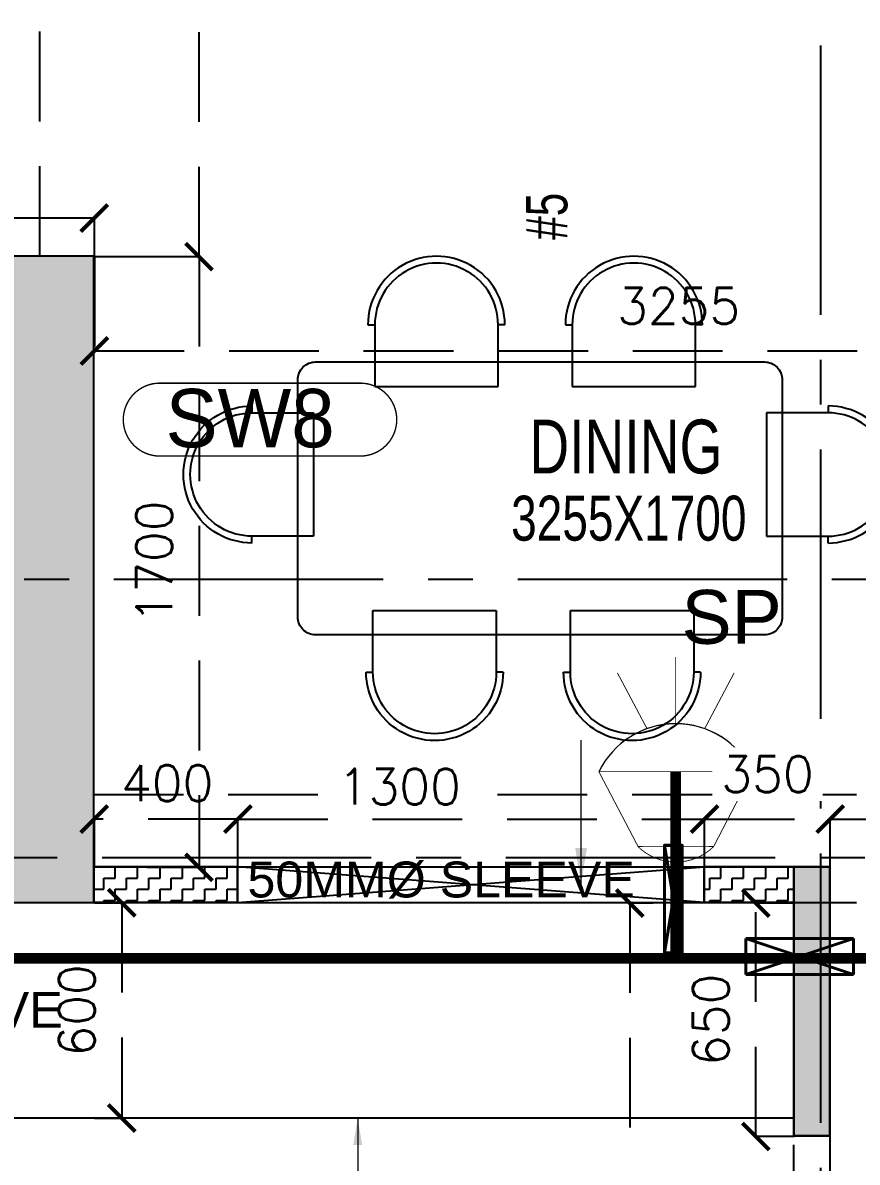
# Model space of a CAD drawing. Header units: millimetres. Extents: x 1135099 to 1230264, y -5736945 to -5695799.
# Drawn here: x 1202743 to 1205067, y -5708823 to -5705650 of the extents above; entities that cross this region are included whole.
import ezdxf

# ---------------------------------------------------------------- set-up
doc = ezdxf.new("R2010")
doc.units = ezdxf.units.MM
doc.header["$LTSCALE"] = 1000
doc.header["$MEASUREMENT"] = 0
for name, pattern in [('2BHK-A - BACK$1$AUDIT_D_120904163729-0', [0]), ('2BHK-A - BACK$1$HIDDEN', [0.375, 0.25, -0.125]), ('AUDIT_D_120904163729-0', [0]), ('T8(T9 IS SIMILAR) - DIMENSION & TEXTING$0$( Hidden )', [0.375, 0.25, -0.125]), ('T8(T9 IS SIMILAR) - DIMENSION & TEXTING$0$3BHK-D$0$HIDDEN', [0.375, 0.25, -0.125]), ('T8(T9 IS SIMILAR) - DIMENSION & TEXTING$0$CENTER2', [1.125, 0.75, -0.125, 0.125, -0.125]), ('T8(T9 IS SIMILAR) - DIMENSION & TEXTING$0$HIDDEN', [0.375, 0.25, -0.125]), ('T8(T9 IS SIMILAR) - DIMENSION & TEXTING$1$AUDIT_D_120904163729-0', [0]), ('T8(T9 IS SIMILAR)$0$$0$HIDDEN', [0.375, 0.25, -0.125]), ('T8_REFUGE COLUMNS$0$CENTER2', [1.125, 0.75, -0.125, 0.125, -0.125])]:
    doc.linetypes.add(name, pattern=pattern)
doc.layers.get('0').update_dxf_attribs({"linetype": 'AUDIT_D_120904163729-0'})
for name, color, linetype in [('2BHK-A - BACK$0$2BHK-A - FRONT$0$a-furniture', 8, 'Continuous'), ('2BHK-A - BACK$0$a-KIT FIX', 251, 'Continuous'), ('2BHK-A - BACK$0$A-LINTEL', 5, '2BHK-A - BACK$1$HIDDEN'), ('2BHK-A - BACK$1$A-HATCH -160', 251, '2BHK-A - BACK$1$AUDIT_D_120904163729-0'), ('2BHK-A - BACK$1$CUT-OUT', 49, 'Continuous'), ('T8(T9 IS SIMILAR) - DIMENSION & TEXTING$0$A-DIMENSIONS', 2, 'T8(T9 IS SIMILAR) - DIMENSION & TEXTING$0$HIDDEN'), ('T8(T9 IS SIMILAR) - DIMENSION & TEXTING$0$A-FIRE FIGHTING', 7, 'T8(T9 IS SIMILAR) - DIMENSION & TEXTING$1$AUDIT_D_120904163729-0'), ('T8(T9 IS SIMILAR)$0$S-BEAM', 20, 'T8(T9 IS SIMILAR)$0$$0$HIDDEN'), ('T8_REFUGE COLUMNS$0$A-CENTERLINE', 193, 'T8_REFUGE COLUMNS$0$CENTER2'), ('T8_REFUGE COLUMNS$1$A-RCC COLS', 3, 'Continuous'), ('T8_TYPICAL COLUMNS$0$A-RCC COLS', 3, 'Continuous')]:
    doc.layers.add(name, color=color, linetype=linetype)
for name, color, linetype, lineweight in [('2BHK-A - BACK$1$A-WALL- 160', 6, 'Continuous', 30), ('T8(T9 IS SIMILAR) - DIMENSION & TEXTING$0$U-IPD-WS-FIRE', 1, 'Continuous', 40), ('T8(T9 IS SIMILAR) - DIMENSION & TEXTING$0$U-IPD-WS-SP', 1, 'Continuous', 5), ('T8(T9 IS SIMILAR) - DIMENSION & TEXTING$0$U-IPD-WS-TEXT', 7, 'Continuous', 0), ('T8(T9 IS SIMILAR) - DIMENSION & TEXTING$1$a-Text', 4, 'Continuous', 0), ('T8(T9 IS SIMILAR) - DIMENSION & TEXTING$1$a-TEXT -R SIZE', 4, 'Continuous', 0), ('T8(T9 IS SIMILAR) - DIMENSION & TEXTING$1$R0-18-10-2014-T1-1st Podium Floor Plan$0$Text', 2, 'Continuous', 0), ('T8(T9 IS SIMILAR)$0$D&W', 8, 'Continuous', 25), ('T8_REFUGE COLUMNS$0$A-COLUMN NO size reduce', 81, 'Continuous', 25)]:
    doc.layers.add(name, color=color, linetype=linetype, lineweight=lineweight)
for name, color, linetype, lineweight, true_color in [('T8(T9 IS SIMILAR) - DIMENSION & TEXTING$0$U-IPD-SP-SLEV-100', 7, 'T8(T9 IS SIMILAR) - DIMENSION & TEXTING$0$CENTER2', 40, 0xdc3709), ('T8(T9 IS SIMILAR) - DIMENSION & TEXTING$0$U-IPD-SP-SLEV-50', 7, 'T8(T9 IS SIMILAR) - DIMENSION & TEXTING$0$3BHK-D$0$HIDDEN', 40, 0x2f0dd9), ('T8_REFUGE COLUMNS$1$COL-HATCH', 7, 'Continuous', 25, 0xa3a3a3)]:
    doc.layers.add(name, color=color, linetype=linetype, lineweight=lineweight, true_color=true_color)
doc.styles.add('T8(T9 IS SIMILAR) - DIMENSION & TEXTING$0$arial', font='sanss___.ttf')
doc.styles.add('T8(T9 IS SIMILAR) - DIMENSION & TEXTING$0$Romans 1', font='romans.shx', dxfattribs={"height": 100})
doc.styles.add('T8(T9 IS SIMILAR) - DIMENSION & TEXTING$1$ARIAL ARROW', font='swisscl.ttf')
doc.styles.add('T8(T9 IS SIMILAR) - DIMENSION & TEXTING$1$Tahoma', font='tahoma.ttf')
doc.styles.add('T8_REFUGE COLUMNS$0$STANDARD', font='GOTHIC.TTF')
doc.dimstyles.new('T8(T9 IS SIMILAR) - DIMENSION & TEXTING$0$ALPINE S', dxfattribs={"dimscale": 0, "dimtxt": 100, "dimasz": 75, "dimexe": 0, "dimexo": 0, "dimgap": 75, "dimtad": 1, "dimdec": 0, "dimzin": 0, "dimdsep": 46, "dimtxsty": 'T8(T9 IS SIMILAR) - DIMENSION & TEXTING$0$Romans 1', "dimblk": 'T8(T9 IS SIMILAR) - DIMENSION & TEXTING$0$_ArchTick', "dimcen": 0.09, "dimclrd": 256, "dimclre": 256, "dimclrt": 7, "dimadec": 0, "dimazin": 0, "dimtfac": 1, "dimtdec": 0, "dimtofl": 0, "dimtmove": 1, "dimatfit": 0, "dimldrblk": 'T8(T9 IS SIMILAR) - DIMENSION & TEXTING$0$_Open90', "dimfxl": 1, "dimtolj": 1, "dimtzin": 0, "dimarcsym": 0})
doc.dimstyles.new('T8(T9 IS SIMILAR) - DIMENSION & TEXTING$1$SAMATA STD', dxfattribs={"dimtxt": 100, "dimasz": 50, "dimexe": 50, "dimexo": 50, "dimgap": 10, "dimtad": 0, "dimdec": 0, "dimrnd": 5, "dimzin": 0, "dimdsep": 46, "dimtxsty": 'T8(T9 IS SIMILAR) - DIMENSION & TEXTING$1$Tahoma', "dimblk": 'T8(T9 IS SIMILAR) - DIMENSION & TEXTING$1$_Origin2', "dimcen": -50, "dimdle": 50, "dimclrd": 7, "dimclre": 7, "dimclrt": 7, "dimadec": 0, "dimazin": 0, "dimtfac": 1, "dimtdec": 0, "dimtmove": 1, "dimatfit": 3, "dimfxl": 150, "dimtfill": 1, "dimtolj": 1, "dimtzin": 0, "dimlwd": -1, "dimlwe": -1, "dimarcsym": 0})
pattern_1 = [(9e-15, (7e-09, 0), (31.25, 31.25), [31.25, -31.25]), (90, (31.25, 0), (-31.25, 31.25), [31.25, -31.25])]

# ---------------------------------------------------------------- blocks, each defined once
blk = doc.blocks.new('T8(T9 IS SIMILAR) - DIMENSION & TEXTING$0$_ArchTick')
at = {"color": 0, "linetype": 'ByBlock', "const_width": 0.15}
blk.add_lwpolyline([(-0.5, -0.5), (0.5, 0.5)], dxfattribs=at)
blk = doc.blocks.new('*D556')
at = {"layer": 'T8(T9 IS SIMILAR) - DIMENSION & TEXTING$0$A-DIMENSIONS', "linetype": 'T8(T9 IS SIMILAR) - DIMENSION & TEXTING$0$HIDDEN', "lineweight": -2, "transparency": 16777216}
for p, q in [((1204892.3, -5708101.3), (1204784.6, -5708101.3)), ((1204892.3, -5708751), (1204784.6, -5708751))]:
    blk.add_line(p, q, dxfattribs=at)
at = {"layer": 'T8(T9 IS SIMILAR) - DIMENSION & TEXTING$0$A-DIMENSIONS', "lineweight": -2, "transparency": 16777216}
blk.add_line((1204784.6, -5708751), (1204784.6, -5708101.3), dxfattribs=at)
at = {"layer": 'T8(T9 IS SIMILAR) - DIMENSION & TEXTING$0$A-DIMENSIONS', "linetype": 'ByBlock', "lineweight": -2, "transparency": 16777216, "xscale": 75, "yscale": 75, "zscale": 75}
for p, rotation in [((1204784.6, -5708101.3), 90), ((1204784.6, -5708751), 270)]:
    blk.add_blockref('T8(T9 IS SIMILAR) - DIMENSION & TEXTING$0$_ArchTick', p, dxfattribs=dict(at, rotation=rotation))
at = {"layer": 'T8(T9 IS SIMILAR) - DIMENSION & TEXTING$0$A-DIMENSIONS', "color": 7, "linetype": 'ByBlock', "transparency": 16777216, "insert": (1204659.6, -5708426.1), "char_height": 100, "attachment_point": 5, "rotation": 90, "style": 'T8(T9 IS SIMILAR) - DIMENSION & TEXTING$0$Romans 1'}
blk.add_mtext('\\A1;650', dxfattribs=at)
blk = doc.blocks.new('T8(T9 IS SIMILAR) - DIMENSION & TEXTING$0$_Open90')
at = {"color": 0, "linetype": 'ByBlock', "lineweight": -2}
for p, q in [((-0.5, 0.5), (0, 0)), ((0, 0), (-1, 0)), ((0, 0), (-0.5, -0.5))]:
    blk.add_line(p, q, dxfattribs=at)
blk = doc.blocks.new('*D559')
at = {"layer": 'T8(T9 IS SIMILAR) - DIMENSION & TEXTING$0$A-DIMENSIONS', "linetype": 'T8(T9 IS SIMILAR) - DIMENSION & TEXTING$0$HIDDEN', "lineweight": -2, "transparency": 16777216}
for p, q in [((1204498.4, -5708100.9), (1204433.5, -5708100.9)), ((1204498.4, -5710550.9), (1204433.5, -5710550.9))]:
    blk.add_line(p, q, dxfattribs=at)
at = {"layer": 'T8(T9 IS SIMILAR) - DIMENSION & TEXTING$0$A-DIMENSIONS', "lineweight": -2, "transparency": 16777216}
blk.add_line((1204433.5, -5708100.9), (1204433.5, -5710550.9), dxfattribs=at)
at = {"layer": 'T8(T9 IS SIMILAR) - DIMENSION & TEXTING$0$A-DIMENSIONS', "linetype": 'ByBlock', "lineweight": -2, "transparency": 16777216, "xscale": 75, "yscale": 75, "zscale": 75}
for p, rotation in [((1204433.5, -5708100.9), 90), ((1204433.5, -5710550.9), 270)]:
    blk.add_blockref('T8(T9 IS SIMILAR) - DIMENSION & TEXTING$0$_ArchTick', p, dxfattribs=dict(at, rotation=rotation))
at = {"layer": 'T8(T9 IS SIMILAR) - DIMENSION & TEXTING$0$A-DIMENSIONS', "color": 7, "linetype": 'ByBlock', "transparency": 16777216, "insert": (1204308.5, -5709325.9), "char_height": 100, "attachment_point": 5, "rotation": 90, "style": 'T8(T9 IS SIMILAR) - DIMENSION & TEXTING$0$Romans 1'}
blk.add_mtext('\\A1;2450', dxfattribs=at)
blk = doc.blocks.new('*D519')
at = {"layer": 'T8(T9 IS SIMILAR) - DIMENSION & TEXTING$0$A-DIMENSIONS', "linetype": 'T8(T9 IS SIMILAR) - DIMENSION & TEXTING$0$HIDDEN', "lineweight": -2, "transparency": 16777216}
for p, q in [((1203039.8, -5702325.8), (1203233.8, -5702325.8)), ((1202942.3, -5706300.9), (1203233.8, -5706300.9))]:
    blk.add_line(p, q, dxfattribs=at)
at = {"layer": 'T8(T9 IS SIMILAR) - DIMENSION & TEXTING$0$A-DIMENSIONS', "lineweight": -2, "transparency": 16777216}
blk.add_line((1203233.8, -5706300.9), (1203233.8, -5702325.8), dxfattribs=at)
at = {"layer": 'T8(T9 IS SIMILAR) - DIMENSION & TEXTING$0$A-DIMENSIONS', "linetype": 'ByBlock', "lineweight": -2, "transparency": 16777216, "xscale": 75, "yscale": 75, "zscale": 75}
for p, rotation in [((1203233.8, -5702325.8), 90), ((1203233.8, -5706300.9), 270)]:
    blk.add_blockref('T8(T9 IS SIMILAR) - DIMENSION & TEXTING$0$_ArchTick', p, dxfattribs=dict(at, rotation=rotation))
at = {"layer": 'T8(T9 IS SIMILAR) - DIMENSION & TEXTING$0$A-DIMENSIONS', "color": 7, "linetype": 'ByBlock', "transparency": 16777216, "insert": (1203108.8, -5704313.4), "char_height": 100, "attachment_point": 5, "rotation": 90, "style": 'T8(T9 IS SIMILAR) - DIMENSION & TEXTING$0$Romans 1'}
blk.add_mtext('\\A1;3975', dxfattribs=at)
blk = doc.blocks.new('*D520')
at = {"layer": 'T8(T9 IS SIMILAR) - DIMENSION & TEXTING$0$A-DIMENSIONS', "linetype": 'T8(T9 IS SIMILAR) - DIMENSION & TEXTING$0$HIDDEN', "lineweight": -2, "transparency": 16777216}
for p, q in [((1203088, -5706300.9), (1203233.8, -5706300.9)), ((1203088, -5708001.3), (1203233.8, -5708001.3))]:
    blk.add_line(p, q, dxfattribs=at)
at = {"layer": 'T8(T9 IS SIMILAR) - DIMENSION & TEXTING$0$A-DIMENSIONS', "lineweight": -2, "transparency": 16777216}
blk.add_line((1203233.8, -5706300.9), (1203233.8, -5708001.3), dxfattribs=at)
at = {"layer": 'T8(T9 IS SIMILAR) - DIMENSION & TEXTING$0$A-DIMENSIONS', "linetype": 'ByBlock', "lineweight": -2, "transparency": 16777216, "xscale": 75, "yscale": 75, "zscale": 75}
for p, rotation in [((1203233.8, -5706300.9), 90), ((1203233.8, -5708001.3), 270)]:
    blk.add_blockref('T8(T9 IS SIMILAR) - DIMENSION & TEXTING$0$_ArchTick', p, dxfattribs=dict(at, rotation=rotation))
at = {"layer": 'T8(T9 IS SIMILAR) - DIMENSION & TEXTING$0$A-DIMENSIONS', "color": 7, "linetype": 'ByBlock', "transparency": 16777216, "insert": (1203108.8, -5707151.1), "char_height": 100, "attachment_point": 5, "rotation": 90, "style": 'T8(T9 IS SIMILAR) - DIMENSION & TEXTING$0$Romans 1'}
blk.add_mtext('\\A1;1700', dxfattribs=at)
blk = doc.blocks.new('*D521')
at = {"layer": 'T8(T9 IS SIMILAR) - DIMENSION & TEXTING$0$A-DIMENSIONS', "linetype": 'T8(T9 IS SIMILAR) - DIMENSION & TEXTING$0$HIDDEN', "lineweight": -2, "transparency": 16777216}
for p, q in [((1202942.3, -5706300.9), (1202942.3, -5706563.1)), ((1206197.3, -5706300.9), (1206197.3, -5706563.1))]:
    blk.add_line(p, q, dxfattribs=at)
at = {"layer": 'T8(T9 IS SIMILAR) - DIMENSION & TEXTING$0$A-DIMENSIONS', "lineweight": -2, "transparency": 16777216}
blk.add_line((1202942.3, -5706563.1), (1206197.3, -5706563.1), dxfattribs=at)
at = {"layer": 'T8(T9 IS SIMILAR) - DIMENSION & TEXTING$0$A-DIMENSIONS', "linetype": 'ByBlock', "lineweight": -2, "transparency": 16777216, "xscale": 75, "yscale": 75, "zscale": 75, "rotation": 180}
blk.add_blockref('T8(T9 IS SIMILAR) - DIMENSION & TEXTING$0$_ArchTick', (1202942.3, -5706563.1), dxfattribs=at)
at = {"layer": 'T8(T9 IS SIMILAR) - DIMENSION & TEXTING$0$A-DIMENSIONS', "linetype": 'ByBlock', "lineweight": -2, "transparency": 16777216, "xscale": 75, "yscale": 75, "zscale": 75}
blk.add_blockref('T8(T9 IS SIMILAR) - DIMENSION & TEXTING$0$_ArchTick', (1206197.3, -5706563.1), dxfattribs=at)
at = {"layer": 'T8(T9 IS SIMILAR) - DIMENSION & TEXTING$0$A-DIMENSIONS', "color": 7, "linetype": 'ByBlock', "transparency": 16777216, "insert": (1204569.8, -5706438.1), "char_height": 100, "attachment_point": 5, "style": 'T8(T9 IS SIMILAR) - DIMENSION & TEXTING$0$Romans 1'}
blk.add_mtext('\\A1;3255', dxfattribs=at)
blk = doc.blocks.new('T8(T9 IS SIMILAR) - DIMENSION & TEXTING$0$SIDE SPRINKLER')
at = {"layer": 'T8(T9 IS SIMILAR) - DIMENSION & TEXTING$0$U-IPD-WS-SP', "const_width": 3, "elevation": 0}
for points in [[(-6847.2, -87791.6), (-7102.7, -87925.5)], [(-6700.4, -87955.9), (-6510.2, -87854.9)], [(-6683.5, -88053.8), (-6456.1, -88053.8)], [(-6700.2, -88152.7), (-6509.9, -88253.3)], [(-6847.2, -88315.9), (-7102.7, -88183.1)]]:
    blk.add_lwpolyline(points, dxfattribs=at)
for points in [[(-6847.2, -87791.6, 0.000405), (-6846.7, -88316.2, 0.623274), (-6846.7, -87792.3, 0.617961)], [(-7102.7, -87925.2, 0.001274), (-7102.7, -88183.1, -0.409371), (-7102.7, -87925.2, -0.617961)]]:
    blk.add_lwpolyline(points, format="xyb", dxfattribs=at)
at = {"layer": 'T8(T9 IS SIMILAR) - DIMENSION & TEXTING$0$U-IPD-WS-SP'}
for centre, start, end in [((-6975.2, -88053.8), 296.0387, 63.9613), ((-6975.2, -88053.8), 0, 63.9613), ((-6975.2, -88054.2), 296.1316, 0.0929)]:
    blk.add_arc(centre, 291.8, start, end, dxfattribs=at)
blk = doc.blocks.new('T8(T9 IS SIMILAR) - DIMENSION & TEXTING$0$A$C7A147FD6')
at = {"layer": 'T8(T9 IS SIMILAR) - DIMENSION & TEXTING$0$U-IPD-SP-SLEV-100', "ltscale": 0.5, "elevation": -1.3}
blk.add_lwpolyline([(-2395.3, 7074.2), (-2695.3, 7074.2), (-2695.3, 7174.2), (-2395.3, 7174.2), (-2395.3, 7074.2), (-2695.3, 7174.2), (-2695.3, 7074.2), (-2395.3, 7174.2)], dxfattribs=at)
at = {"layer": 'T8(T9 IS SIMILAR) - DIMENSION & TEXTING$0$U-IPD-SP-SLEV-50', "linetype": 'ByBlock', "elevation": -0.2}
blk.add_lwpolyline([(-2872.4, 7434.2), (-2872.4, 7134.2), (-2922.4, 7134.2), (-2922.4, 7434.2), (-2872.4, 7434.2), (-2922.4, 7134.2), (-2922.4, 7434.2), (-2872.4, 7134.2)], dxfattribs=at)
at = {"layer": 'T8(T9 IS SIMILAR) - DIMENSION & TEXTING$0$U-IPD-WS-FIRE', "color": 220, "linetype": 'T8(T9 IS SIMILAR) - DIMENSION & TEXTING$0$( Hidden )', "ltscale": 2, "true_color": 0xf529da, "const_width": 30}
for points, elevation in [([(-7776.2, 12094.8), (-8038.3, 12094.8), (-8038.3, 10255), (-6390.9, 10255), (-6229.3, 10255), (-6229.3, 8762.3), (-6229.3, 7119.2), (-2302, 7119.2), (-2302, 1112.5)], -1.3), ([(-2890.7, 7639), (-2890.7, 7119.2)], -0.1)]:
    blk.add_lwpolyline(points, dxfattribs=dict(at, elevation=elevation))
at = {"layer": 'T8(T9 IS SIMILAR) - DIMENSION & TEXTING$0$U-IPD-WS-FIRE', "xscale": 0.8162240268536692, "yscale": 0.8162240268536692, "zscale": 0.8162240268536692, "rotation": 89.99999999999997}
blk.add_blockref('T8(T9 IS SIMILAR) - DIMENSION & TEXTING$0$SIDE SPRINKLER', (-74762.4, 13227.7, -0.1), dxfattribs=at)
at = {"layer": 'T8(T9 IS SIMILAR) - DIMENSION & TEXTING$0$U-IPD-WS-TEXT', "attachment_point": 1, "rotation": 359.9999, "style": 'T8(T9 IS SIMILAR) - DIMENSION & TEXTING$0$arial'}
for s, width, insert, char_height in [('SP', 0.382, (-2874.7, 8145, -1.3), 150), ('50MM%%C SLEEVE', 1876.047, (-4083.7, 7388.7, -1.1), 100), ('80MM%%C SLEEVE', 1876.047, (-5677.4, 7025.7, 0.1), 100)]:
    blk.add_mtext_dynamic_manual_height_columns(s, width=width, gutter_width=0.75, heights=[0], dxfattribs=dict(at, insert=insert, char_height=char_height))
blk = doc.blocks.new('*D357')
at = {"layer": 'T8(T9 IS SIMILAR) - DIMENSION & TEXTING$0$A-DIMENSIONS', "linetype": 'T8(T9 IS SIMILAR) - DIMENSION & TEXTING$0$HIDDEN', "lineweight": -2, "transparency": 16777216}
for p, q in [((1202942.1, -5708099.9), (1203018.6, -5708099.9)), ((1202942.1, -5708699.5), (1203018.6, -5708699.5))]:
    blk.add_line(p, q, dxfattribs=at)
at = {"layer": 'T8(T9 IS SIMILAR) - DIMENSION & TEXTING$0$A-DIMENSIONS', "lineweight": -2, "transparency": 16777216}
blk.add_line((1203018.6, -5708099.9), (1203018.6, -5708699.5), dxfattribs=at)
at = {"layer": 'T8(T9 IS SIMILAR) - DIMENSION & TEXTING$0$A-DIMENSIONS', "linetype": 'ByBlock', "lineweight": -2, "transparency": 16777216, "xscale": 75, "yscale": 75, "zscale": 75}
for p, rotation in [((1203018.6, -5708099.9), 90), ((1203018.6, -5708699.5), 270)]:
    blk.add_blockref('T8(T9 IS SIMILAR) - DIMENSION & TEXTING$0$_ArchTick', p, dxfattribs=dict(at, rotation=rotation))
at = {"layer": 'T8(T9 IS SIMILAR) - DIMENSION & TEXTING$0$A-DIMENSIONS', "color": 7, "linetype": 'ByBlock', "transparency": 16777216, "insert": (1202893.6, -5708399.7), "char_height": 100, "attachment_point": 5, "rotation": 90, "style": 'T8(T9 IS SIMILAR) - DIMENSION & TEXTING$0$Romans 1'}
blk.add_mtext('\\A1;600', dxfattribs=at)
blk = doc.blocks.new('T8(T9 IS SIMILAR) - DIMENSION & TEXTING$1$_Origin2')
at = {"color": 0, "linetype": 'ByBlock', "lineweight": -2}
blk.add_line((-0.5, 0), (-1, 0), dxfattribs=at)
for radius in [0.5, 0.25]:
    blk.add_circle((0, 0), radius, dxfattribs=at)
blk = doc.blocks.new('*D360')
at = {"layer": 'T8(T9 IS SIMILAR) - DIMENSION & TEXTING$0$A-DIMENSIONS', "linetype": 'T8(T9 IS SIMILAR) - DIMENSION & TEXTING$0$HIDDEN', "lineweight": -2, "transparency": 16777216}
for p, q in [((1202091.8, -5706299.9), (1202091.8, -5706193.5)), ((1202942.1, -5706299.9), (1202942.1, -5706193.5))]:
    blk.add_line(p, q, dxfattribs=at)
at = {"layer": 'T8(T9 IS SIMILAR) - DIMENSION & TEXTING$0$A-DIMENSIONS', "lineweight": -2, "transparency": 16777216}
blk.add_line((1202942.1, -5706193.5), (1202091.8, -5706193.5), dxfattribs=at)
at = {"layer": 'T8(T9 IS SIMILAR) - DIMENSION & TEXTING$0$A-DIMENSIONS', "linetype": 'ByBlock', "lineweight": -2, "transparency": 16777216, "xscale": 75, "yscale": 75, "zscale": 75, "rotation": 180}
blk.add_blockref('T8(T9 IS SIMILAR) - DIMENSION & TEXTING$0$_ArchTick', (1202091.8, -5706193.5), dxfattribs=at)
at = {"layer": 'T8(T9 IS SIMILAR) - DIMENSION & TEXTING$0$A-DIMENSIONS', "linetype": 'ByBlock', "lineweight": -2, "transparency": 16777216, "xscale": 75, "yscale": 75, "zscale": 75}
blk.add_blockref('T8(T9 IS SIMILAR) - DIMENSION & TEXTING$0$_ArchTick', (1202942.1, -5706193.5), dxfattribs=at)
at = {"layer": 'T8(T9 IS SIMILAR) - DIMENSION & TEXTING$0$A-DIMENSIONS', "color": 7, "linetype": 'ByBlock', "transparency": 16777216, "insert": (1202516.9, -5706068.5), "char_height": 100, "attachment_point": 5, "style": 'T8(T9 IS SIMILAR) - DIMENSION & TEXTING$0$Romans 1'}
blk.add_mtext('\\A1;850', dxfattribs=at)
blk = doc.blocks.new('*D292')
at = {"layer": 'T8(T9 IS SIMILAR) - DIMENSION & TEXTING$0$A-DIMENSIONS', "linetype": 'T8(T9 IS SIMILAR) - DIMENSION & TEXTING$0$HIDDEN', "lineweight": -2, "transparency": 16777216}
for p, q in [((1202942.1, -5707999.9), (1202942.1, -5707867.1)), ((1203342.1, -5707999.9), (1203342.1, -5707867.1))]:
    blk.add_line(p, q, dxfattribs=at)
at = {"layer": 'T8(T9 IS SIMILAR) - DIMENSION & TEXTING$0$A-DIMENSIONS', "lineweight": -2, "transparency": 16777216}
blk.add_line((1203342.1, -5707867.1), (1202942.1, -5707867.1), dxfattribs=at)
at = {"layer": 'T8(T9 IS SIMILAR) - DIMENSION & TEXTING$0$A-DIMENSIONS', "linetype": 'ByBlock', "lineweight": -2, "transparency": 16777216, "xscale": 75, "yscale": 75, "zscale": 75, "rotation": 180}
blk.add_blockref('T8(T9 IS SIMILAR) - DIMENSION & TEXTING$0$_ArchTick', (1202942.1, -5707867.1), dxfattribs=at)
at = {"layer": 'T8(T9 IS SIMILAR) - DIMENSION & TEXTING$0$A-DIMENSIONS', "linetype": 'ByBlock', "lineweight": -2, "transparency": 16777216, "xscale": 75, "yscale": 75, "zscale": 75}
blk.add_blockref('T8(T9 IS SIMILAR) - DIMENSION & TEXTING$0$_ArchTick', (1203342.1, -5707867.1), dxfattribs=at)
at = {"layer": 'T8(T9 IS SIMILAR) - DIMENSION & TEXTING$0$A-DIMENSIONS', "color": 7, "linetype": 'ByBlock', "transparency": 16777216, "insert": (1203144.9, -5707767), "char_height": 100, "attachment_point": 5, "style": 'T8(T9 IS SIMILAR) - DIMENSION & TEXTING$0$Romans 1'}
blk.add_mtext('\\A1;400', dxfattribs=at)
blk = doc.blocks.new('*D293')
at = {"layer": 'T8(T9 IS SIMILAR) - DIMENSION & TEXTING$0$A-DIMENSIONS', "linetype": 'T8(T9 IS SIMILAR) - DIMENSION & TEXTING$0$HIDDEN', "lineweight": -2, "transparency": 16777216}
for p, q in [((1203342.1, -5708000.1), (1203342.1, -5707867.1)), ((1204642.1, -5708000.1), (1204642.1, -5707867.1))]:
    blk.add_line(p, q, dxfattribs=at)
at = {"layer": 'T8(T9 IS SIMILAR) - DIMENSION & TEXTING$0$A-DIMENSIONS', "lineweight": -2, "transparency": 16777216}
blk.add_line((1203342.1, -5707867.1), (1204642.1, -5707867.1), dxfattribs=at)
at = {"layer": 'T8(T9 IS SIMILAR) - DIMENSION & TEXTING$0$A-DIMENSIONS', "linetype": 'ByBlock', "lineweight": -2, "transparency": 16777216, "xscale": 75, "yscale": 75, "zscale": 75, "rotation": 180}
blk.add_blockref('T8(T9 IS SIMILAR) - DIMENSION & TEXTING$0$_ArchTick', (1203342.1, -5707867.1), dxfattribs=at)
at = {"layer": 'T8(T9 IS SIMILAR) - DIMENSION & TEXTING$0$A-DIMENSIONS', "linetype": 'ByBlock', "lineweight": -2, "transparency": 16777216, "xscale": 75, "yscale": 75, "zscale": 75}
blk.add_blockref('T8(T9 IS SIMILAR) - DIMENSION & TEXTING$0$_ArchTick', (1204642.1, -5707867.1), dxfattribs=at)
at = {"layer": 'T8(T9 IS SIMILAR) - DIMENSION & TEXTING$0$A-DIMENSIONS', "color": 7, "linetype": 'ByBlock', "transparency": 16777216, "insert": (1203791.8, -5707776.7), "char_height": 100, "attachment_point": 5, "style": 'T8(T9 IS SIMILAR) - DIMENSION & TEXTING$0$Romans 1', "bg_fill": 3, "box_fill_scale": 1.25, "bg_fill_color": 256, "bg_fill_true_color": 13158600, "bg_fill_transparency": 0}
blk.add_mtext('\\A1;1300', dxfattribs=at)
blk = doc.blocks.new('*D294')
at = {"layer": 'T8(T9 IS SIMILAR) - DIMENSION & TEXTING$0$A-DIMENSIONS', "linetype": 'T8(T9 IS SIMILAR) - DIMENSION & TEXTING$0$HIDDEN', "lineweight": -2, "transparency": 16777216}
for p, q in [((1204642.1, -5707999.9), (1204642.1, -5707867.1)), ((1204992.1, -5707999.9), (1204992.1, -5707867.1))]:
    blk.add_line(p, q, dxfattribs=at)
at = {"layer": 'T8(T9 IS SIMILAR) - DIMENSION & TEXTING$0$A-DIMENSIONS', "lineweight": -2, "transparency": 16777216}
blk.add_line((1204642.1, -5707867.1), (1204992.1, -5707867.1), dxfattribs=at)
at = {"layer": 'T8(T9 IS SIMILAR) - DIMENSION & TEXTING$0$A-DIMENSIONS', "color": 7, "linetype": 'ByBlock', "transparency": 16777216, "insert": (1204817.1, -5707742.1), "char_height": 100, "attachment_point": 5, "style": 'T8(T9 IS SIMILAR) - DIMENSION & TEXTING$0$Romans 1', "bg_fill": 3, "box_fill_scale": 1.25, "bg_fill_color": 256, "bg_fill_true_color": 13158600, "bg_fill_transparency": 0}
blk.add_mtext('\\A1;350', dxfattribs=at)
at = {"layer": 'T8(T9 IS SIMILAR) - DIMENSION & TEXTING$0$A-DIMENSIONS', "linetype": 'ByBlock', "lineweight": -2, "transparency": 16777216, "xscale": 75, "yscale": 75, "zscale": 75, "rotation": 180}
blk.add_blockref('T8(T9 IS SIMILAR) - DIMENSION & TEXTING$0$_ArchTick', (1204642.1, -5707867.1), dxfattribs=at)
at = {"layer": 'T8(T9 IS SIMILAR) - DIMENSION & TEXTING$0$A-DIMENSIONS', "linetype": 'ByBlock', "lineweight": -2, "transparency": 16777216, "xscale": 75, "yscale": 75, "zscale": 75}
blk.add_blockref('T8(T9 IS SIMILAR) - DIMENSION & TEXTING$0$_ArchTick', (1204992.1, -5707867.1), dxfattribs=at)
blk = doc.blocks.new('*D295')
at = {"layer": 'T8(T9 IS SIMILAR) - DIMENSION & TEXTING$0$A-DIMENSIONS', "linetype": 'T8(T9 IS SIMILAR) - DIMENSION & TEXTING$0$HIDDEN', "lineweight": -2, "transparency": 16777216}
for p, q in [((1204992.1, -5707999.9), (1204992.1, -5707867.1)), ((1206197.5, -5707999.9), (1206197.5, -5707867.1))]:
    blk.add_line(p, q, dxfattribs=at)
at = {"layer": 'T8(T9 IS SIMILAR) - DIMENSION & TEXTING$0$A-DIMENSIONS', "lineweight": -2, "transparency": 16777216}
blk.add_line((1204992.1, -5707867.1), (1206197.5, -5707867.1), dxfattribs=at)
at = {"layer": 'T8(T9 IS SIMILAR) - DIMENSION & TEXTING$0$A-DIMENSIONS', "linetype": 'ByBlock', "lineweight": -2, "transparency": 16777216, "xscale": 75, "yscale": 75, "zscale": 75, "rotation": 180}
blk.add_blockref('T8(T9 IS SIMILAR) - DIMENSION & TEXTING$0$_ArchTick', (1204992.1, -5707867.1), dxfattribs=at)
at = {"layer": 'T8(T9 IS SIMILAR) - DIMENSION & TEXTING$0$A-DIMENSIONS', "linetype": 'ByBlock', "lineweight": -2, "transparency": 16777216, "xscale": 75, "yscale": 75, "zscale": 75}
blk.add_blockref('T8(T9 IS SIMILAR) - DIMENSION & TEXTING$0$_ArchTick', (1206197.5, -5707867.1), dxfattribs=at)
at = {"layer": 'T8(T9 IS SIMILAR) - DIMENSION & TEXTING$0$A-DIMENSIONS', "color": 7, "linetype": 'ByBlock', "transparency": 16777216, "insert": (1205594.8, -5707742.1), "char_height": 100, "attachment_point": 5, "style": 'T8(T9 IS SIMILAR) - DIMENSION & TEXTING$0$Romans 1', "bg_fill": 3, "box_fill_scale": 1.25, "bg_fill_color": 256, "bg_fill_true_color": 13158600, "bg_fill_transparency": 0}
blk.add_mtext('\\A1;1205', dxfattribs=at)
blk = doc.blocks.new('T8_REFUGE COLUMNS')
at = {"layer": 'T8_REFUGE COLUMNS$1$COL-HATCH', "linetype": 'ByBlock'}
h = blk.add_hatch(color=256, dxfattribs=at)
h.dxf.hatch_style = 1
h.paths.add_polyline_path([(1202942.1, -5706299.9), (1202692.1, -5706299.9), (1202692.1, -5708099.9), (1202942.1, -5708099.9)])
at = {"layer": 'T8_REFUGE COLUMNS$0$A-CENTERLINE'}
for p, q in [((1204967.1, -5719963), (1204967.1, -5698299.6)), ((1217248.2, -5707199.9), (1182156.9, -5707199.9)), ((1217215, -5707974.9), (1182156.9, -5707974.9))]:
    blk.add_line(p, q, dxfattribs=at)
at = {"layer": 'T8_REFUGE COLUMNS$0$A-COLUMN NO size reduce', "linetype": 'ByBlock', "const_width": 3.9, "elevation": 0}
blk.add_lwpolyline([(1203125.7, -5706856.4, -1), (1203125.7, -5706653.3), (1203684.3, -5706653.3, -1), (1203684.3, -5706856.4)], format="xyb", close=True, dxfattribs=at)
at = {"layer": 'T8_REFUGE COLUMNS$1$A-RCC COLS', "linetype": 'ByBlock'}
blk.add_lwpolyline([(1202942.1, -5706299.9), (1202692.1, -5706299.9), (1202692.1, -5708099.9), (1202942.1, -5708099.9)], close=True, dxfattribs=at)
at = {"layer": 'T8_REFUGE COLUMNS$0$A-COLUMN NO size reduce', "linetype": 'ByBlock', "insert": (1203142, -5706669.5, 0), "char_height": 162.5, "attachment_point": 1, "style": 'T8_REFUGE COLUMNS$0$STANDARD'}
blk.add_mtext_dynamic_manual_height_columns('SW8', width=444.685, gutter_width=500, heights=[0], dxfattribs=at)
blk = doc.blocks.new('T8_TYPICAL COLUMNS')
at = {"layer": 'T8_TYPICAL COLUMNS$0$A-RCC COLS', "linetype": 'ByBlock'}
blk.add_blockref('T8_REFUGE COLUMNS', (0, 0), dxfattribs=at)
blk = doc.blocks.new('2BHK-A - BACK$0$2BHK-A - FRONT$0$A$C50024E40')
at = {"color": 0, "linetype": 'ByBlock'}
for p, q in [((0, 0), (0, -225)), ((450, 0), (0, 0)), ((450, -225), (450, 0)), ((-25, -225), (0, -225)), ((475, -225), (450, -225))]:
    blk.add_line(p, q, dxfattribs=at)
for major_axis in [(-176.8, 176.8), (-159.1, 159.1)]:
    blk.add_ellipse((225, -225), major_axis=major_axis, ratio=1, start_param=0.785398, end_param=3.926991, dxfattribs=at)
blk = doc.blocks.new('2BHK-A - BACK')
at = {"layer": '2BHK-A - BACK$1$A-HATCH -160', "linetype": 'ByBlock'}
h = blk.add_hatch(dxfattribs=at)
h.set_pattern_fill('ZIGZAG', color=256, scale=250)
h.set_pattern_definition([(9e-15, (-0.22, 0.45), (31.25, 31.25), [31.25, -31.25]), (90, (31.03, 0.45), (-31.25, 31.25), [31.25, -31.25])])
h.paths.add_polyline_path([(1196642.1, -5706299.9), (1198342.2, -5706299.9), (1198342.2, -5706399.9), (1196642.1, -5706399.9)])
h.paths.add_polyline_path([(1199382.6, -5705299.9), (1199382.6, -5705199.9), (1201592.2, -5705199.9), (1201592.2, -5705299.9), (1200442.1, -5705299.9), (1200442.1, -5705399.9), (1200342.1, -5705399.9), (1200342.1, -5705299.9)])
h.paths.add_polyline_path([(1200442.1, -5706399.9), (1201341.8, -5706399.9), (1201341.8, -5706299.9), (1200442.1, -5706299.9)])
h.paths.add_polyline_path([(1202091.8, -5706299.9), (1202691.8, -5706299.9), (1202691.8, -5706399.9), (1202091.8, -5706399.9)])
h.paths.add_polyline_path([(1204892.1, -5708749.5), (1204992.1, -5708749.5), (1204992.1, -5707999.9), (1204892.1, -5707999.9)])
h.paths.add_polyline_path([(1204892.1, -5709649.5), (1204992.1, -5709649.5), (1204992.1, -5710549.5), (1204892.1, -5710549.5)])
h.paths.add_polyline_path([(1200142, -5708600.5), (1200257, -5708600.5), (1200257.1, -5708700.5), (1200042, -5708700.5), (1200042, -5708099.9), (1200142, -5708099.9)])
h.paths.add_polyline_path([(1202792.1, -5701189.9), (1203427.1, -5701189.9), (1203427.1, -5701089.9), (1202792.1, -5701089.9)])
h = blk.add_hatch(dxfattribs=at)
h.set_pattern_fill('ZIGZAG', color=256, scale=250)
h.set_pattern_definition(pattern_1)
h.paths.add_polyline_path([(1203342.1, -5707999.9), (1202942.1, -5707999.9), (1202942.1, -5708099.9), (1203342.1, -5708099.9)])
h = blk.add_hatch(dxfattribs=at)
h.set_pattern_fill('ZIGZAG', color=256, scale=250)
h.set_pattern_definition(pattern_1)
h.paths.add_polyline_path([(1204892.1, -5707999.9), (1204642.1, -5708000), (1204642.1, -5708100), (1204892.1, -5708100)])
at = {"layer": '2BHK-A - BACK$0$2BHK-A - FRONT$0$a-furniture'}
blk.add_lwpolyline([(1204809.9, -5707354.3), (1203559.9, -5707354.3, -0.414214), (1203509.9, -5707304.3), (1203509.9, -5706644.3, -0.414214), (1203559.9, -5706594.3), (1204809.9, -5706594.3, -0.414214), (1204859.9, -5706644.3), (1204859.9, -5707304.3, -0.414214)], format="xyb", close=True, dxfattribs=at)
at = {"layer": '2BHK-A - BACK$0$a-KIT FIX', "color": 1}
blk.add_line((1201731.8, -5708699.5), (1204892.1, -5708699.5), dxfattribs=at)
at = {"layer": '2BHK-A - BACK$0$A-LINTEL', "linetype": 'ByBlock'}
for p, q in [((1203342.1, -5707999.9), (1204642.1, -5707999.9)), ((1203342.1, -5708099.9), (1204642.1, -5708099.9))]:
    blk.add_line(p, q, dxfattribs=at)
blk.add_lwpolyline([(1203342.1, -5708099.9), (1204642.1, -5707999.8), (1204642.1, -5708099.7), (1203342.1, -5707999.9)], close=True, dxfattribs=at)
at = {"layer": '2BHK-A - BACK$1$A-WALL- 160', "linetype": 'ByBlock'}
for p, q in [((1204892.1, -5707999.9), (1204992.1, -5707999.9)), ((1204892.1, -5708749.5), (1204892.1, -5707999.9)), ((1204992.1, -5708749.5), (1204992.1, -5707999.9)), ((1204892.1, -5708749.5), (1204992.1, -5708749.5))]:
    blk.add_line(p, q, dxfattribs=at)
for points in [[(1203342.1, -5707999.9), (1202942.1, -5707999.9), (1202942.1, -5708099.9), (1203342.1, -5708099.9)], [(1204892.1, -5707999.9), (1204642.1, -5708000), (1204642.1, -5708100), (1204892.1, -5708100)]]:
    blk.add_lwpolyline(points, close=True, dxfattribs=at)
at = {"layer": '2BHK-A - BACK$1$CUT-OUT', "linetype": '2BHK-A - BACK$1$HIDDEN', "ltscale": 0.5}
blk.add_lwpolyline([(1204992.1, -5709649.5), (1204892.1, -5709649.5), (1204892.1, -5708749.5), (1204992.1, -5708749.5)], close=True, dxfattribs=at)
at = {"layer": '2BHK-A - BACK$0$2BHK-A - FRONT$0$a-furniture', "zscale": 1000}
for p, xscale, yscale, rotation in [((1204068.1, -5706662.4), 0.7630874952141143, 0.7630874952141143, 180.0000066925881), ((1204618.1, -5706662.4), 0.7630874952141143, 0.7630874952141143, 180.0000066925881), ((1204815.7, -5707079.4), 0.7630874947821017, 0.7630874947821017, 89.99999330673671)]:
    blk.add_blockref('2BHK-A - BACK$0$2BHK-A - FRONT$0$A$C50024E40', p, dxfattribs=dict(at, xscale=xscale, yscale=yscale, rotation=rotation))
at = {"layer": '2BHK-A - BACK$0$2BHK-A - FRONT$0$a-furniture', "extrusion": (0, 0, -1), "xscale": 0.7630874947594001, "yscale": 0.7630874947594001, "zscale": -1000, "rotation": 89.99999330780805}
blk.add_blockref('2BHK-A - BACK$0$2BHK-A - FRONT$0$A$C50024E40', (-1203554.2, -5707079.4), dxfattribs=at)
at = {"layer": '2BHK-A - BACK$0$2BHK-A - FRONT$0$a-furniture', "extrusion": (0, 0, -1), "xscale": 0.7630874952141011, "yscale": 0.7630874952141011, "zscale": -1000}
for p in [(-1204063, -5707286.2), (-1204613, -5707286.2)]:
    blk.add_blockref('2BHK-A - BACK$0$2BHK-A - FRONT$0$A$C50024E40', p, dxfattribs=at)
blk = doc.blocks.new('T8(T9 IS SIMILAR)')
at = {"layer": 'T8(T9 IS SIMILAR)$0$S-BEAM'}
for p, q in [((1202791.8, -5706299.4, 0.1), (1202791.8, -5705300)), ((1202941.5, -5707799.2), (1209602.4, -5707799.2)), ((1202941.2, -5708099.4), (1209602.1, -5708099.3)), ((1204891.8, -5710549.2), (1204891.9, -5708099.4, -0.8))]:
    blk.add_line(p, q, dxfattribs=at)
at = {"layer": 'T8(T9 IS SIMILAR)$0$D&W', "linetype": 'ByBlock'}
for name in ['T8_TYPICAL COLUMNS', '2BHK-A - BACK']:
    blk.add_blockref(name, (0, 0), dxfattribs=at)
blk = doc.blocks.new('T8(T9 IS SIMILAR) - DIMENSION & TEXTING')
at = {"layer": 'T8(T9 IS SIMILAR) - DIMENSION & TEXTING$0$A-FIRE FIGHTING', "linetype": 'ByBlock'}
blk.add_blockref('T8(T9 IS SIMILAR) - DIMENSION & TEXTING$0$A$C7A147FD6', (1207452.3, -5715374), dxfattribs=at)
at = {"layer": 'T8(T9 IS SIMILAR) - DIMENSION & TEXTING$1$a-Text', "style": 'T8(T9 IS SIMILAR) - DIMENSION & TEXTING$1$ARIAL ARROW'}
blk.add_text('DINING', height=150, dxfattribs=at).set_placement((1204153.7, -5706904.6))
at = {"layer": 'T8(T9 IS SIMILAR) - DIMENSION & TEXTING$1$a-TEXT -R SIZE', "color": 2, "style": 'T8(T9 IS SIMILAR) - DIMENSION & TEXTING$1$ARIAL ARROW'}
blk.add_text('3255X1700', height=125, dxfattribs=at).set_placement((1204103.1, -5707091.6))
at = {"layer": 'T8(T9 IS SIMILAR) - DIMENSION & TEXTING$1$R0-18-10-2014-T1-1st Podium Floor Plan$0$Text', "insert": (1204144.9, -5706123, -0.4), "char_height": 114.75, "width": 1702.876, "attachment_point": 3, "rotation": 90, "style": 'T8(T9 IS SIMILAR) - DIMENSION & TEXTING$1$ARIAL ARROW'}
blk.add_mtext('#5', dxfattribs=at)
at = {"layer": 'T8(T9 IS SIMILAR) - DIMENSION & TEXTING$0$A-DIMENSIONS', "linetype": 'ByBlock'}
for base, p1, p2, angle, picture, middle in [((1203233.8, -5702325.8), (1202942.3, -5706300.9), (1203039.8, -5702325.8), 270, '*D519', (1203108.8, -5704313.4)), ((1203233.8, -5708001.3), (1203088, -5706300.9), (1203088, -5708001.3), 270, '*D520', (1203108.8, -5707151.1)), ((1203018.6, -5708699.5), (1202942.1, -5708099.9), (1202942.1, -5708699.5), 90, '*D357', (1202893.6, -5708399.7)), ((1204433.5, -5710550.9), (1204498.4, -5708100.9), (1204498.4, -5710550.9), 270, '*D559', (1204308.5, -5709325.9)), ((1204784.6, -5708101.3), (1204892.3, -5708751), (1204892.3, -5708101.3), 270, '*D556', (1204659.6, -5708426.1))]:
    dim = blk.add_linear_dim(base=base, p1=p1, p2=p2, angle=angle, dimstyle='T8(T9 IS SIMILAR) - DIMENSION & TEXTING$0$ALPINE S', override={"dimscale": 1, "dimfxl": 5, "dimarcsym": 1}, dxfattribs=at)
    dim.commit()
    dim.dimension.update_dxf_attribs({"geometry": picture, "text_midpoint": middle})
for base, p1, p2, picture, middle in [((1202091.8, -5706193.5, 0.6), (1202942.1, -5706299.9), (1202091.8, -5706299.9), '*D360', (1202516.9, -5706068.5, 0.6)), ((1206197.3, -5706563.1), (1202942.3, -5706300.9), (1206197.3, -5706300.9), '*D521', (1204569.8, -5706438.1))]:
    dim = blk.add_linear_dim(base=base, p1=p1, p2=p2, dimstyle='T8(T9 IS SIMILAR) - DIMENSION & TEXTING$0$ALPINE S', override={"dimscale": 1, "dimfxl": 5, "dimarcsym": 1}, dxfattribs=at)
    dim.commit()
    dim.dimension.update_dxf_attribs({"geometry": picture, "text_midpoint": middle})
dim = blk.add_linear_dim(base=(1202942.1, -5707867.1), p1=(1203342.1, -5707999.9), p2=(1202942.1, -5707999.9), dimstyle='T8(T9 IS SIMILAR) - DIMENSION & TEXTING$0$ALPINE S', override={"dimscale": 1, "dimfxl": 5, "dimarcsym": 1}, dxfattribs=at)
dim.commit()
dim.dimension.update_dxf_attribs({"geometry": '*D292', "text_midpoint": (1203144.9, -5707892), "dimtype": 128})
at = {"layer": 'T8(T9 IS SIMILAR) - DIMENSION & TEXTING$1$R0-18-10-2014-T1-1st Podium Floor Plan$0$Text'}
blk.add_leader([(1203675.7, -5708699.5, 0), (1203675.7, -5708955.8, 0), (1204129.9, -5708955.8, 0)], dimstyle='T8(T9 IS SIMILAR) - DIMENSION & TEXTING$1$SAMATA STD', override={"dimasz": 75, "dimclrd": 2, "dimfxlon": 1, "dimarcsym": 1}, dxfattribs=at)
at = {"layer": 'T8(T9 IS SIMILAR) - DIMENSION & TEXTING$0$A-DIMENSIONS', "linetype": 'ByBlock'}
dim = blk.add_linear_dim(base=(1204642.1, -5707867.1), p1=(1203342.1, -5708000.1), p2=(1204642.1, -5708000.1), dimstyle='T8(T9 IS SIMILAR) - DIMENSION & TEXTING$0$ALPINE S', override={"dimscale": 1, "dimfxl": 5, "dimtfill": 1, "dimarcsym": 1}, dxfattribs=at)
dim.commit()
dim.dimension.update_dxf_attribs({"geometry": '*D293', "text_midpoint": (1203791.8, -5707901.7), "dimtype": 128})
dim = blk.add_linear_dim(base=(1204992.1, -5707867.1), p1=(1204642.1, -5707999.9), p2=(1204992.1, -5707999.9), dimstyle='T8(T9 IS SIMILAR) - DIMENSION & TEXTING$0$ALPINE S', override={"dimscale": 1, "dimfxl": 5, "dimtfill": 1, "dimarcsym": 1}, dxfattribs=at)
dim.commit()
dim.dimension.update_dxf_attribs({"geometry": '*D294', "text_midpoint": (1204817.1, -5707867.1), "dimtype": 128})
at = {"layer": 'T8(T9 IS SIMILAR) - DIMENSION & TEXTING$1$R0-18-10-2014-T1-1st Podium Floor Plan$0$Text'}
blk.add_leader([(1204297.9, -5708047.7, -0.4), (1204297.9, -5707703.7, -0.4), (1204297.9, -5707647.5, -0.4)], dimstyle='T8(T9 IS SIMILAR) - DIMENSION & TEXTING$1$SAMATA STD', override={"dimasz": 100, "dimclrd": 2, "dimfxlon": 1, "dimarcsym": 1}, dxfattribs=at)
at = {"layer": 'T8(T9 IS SIMILAR) - DIMENSION & TEXTING$0$A-DIMENSIONS', "linetype": 'ByBlock'}
dim = blk.add_linear_dim(base=(1206197.5, -5707867.1), p1=(1204992.1, -5707999.9), p2=(1206197.5, -5707999.9), dimstyle='T8(T9 IS SIMILAR) - DIMENSION & TEXTING$0$ALPINE S', override={"dimscale": 1, "dimfxl": 5, "dimtfill": 1, "dimarcsym": 1}, dxfattribs=at)
dim.commit()
dim.dimension.update_dxf_attribs({"geometry": '*D295', "text_midpoint": (1205594.8, -5707742.1)})

msp = doc.modelspace()

# ---------------------------------------------------------------- block references
at = {"linetype": 'ByBlock'}
msp.add_blockref('T8(T9 IS SIMILAR)', (-1.4, 0.2, -0.6), dxfattribs=at)

# ---------------------------------------------------------------- next in the draw order: block references
msp.add_blockref('T8(T9 IS SIMILAR) - DIMENSION & TEXTING', (0, 0), dxfattribs=at)

doc.saveas('drawing.dxf')
